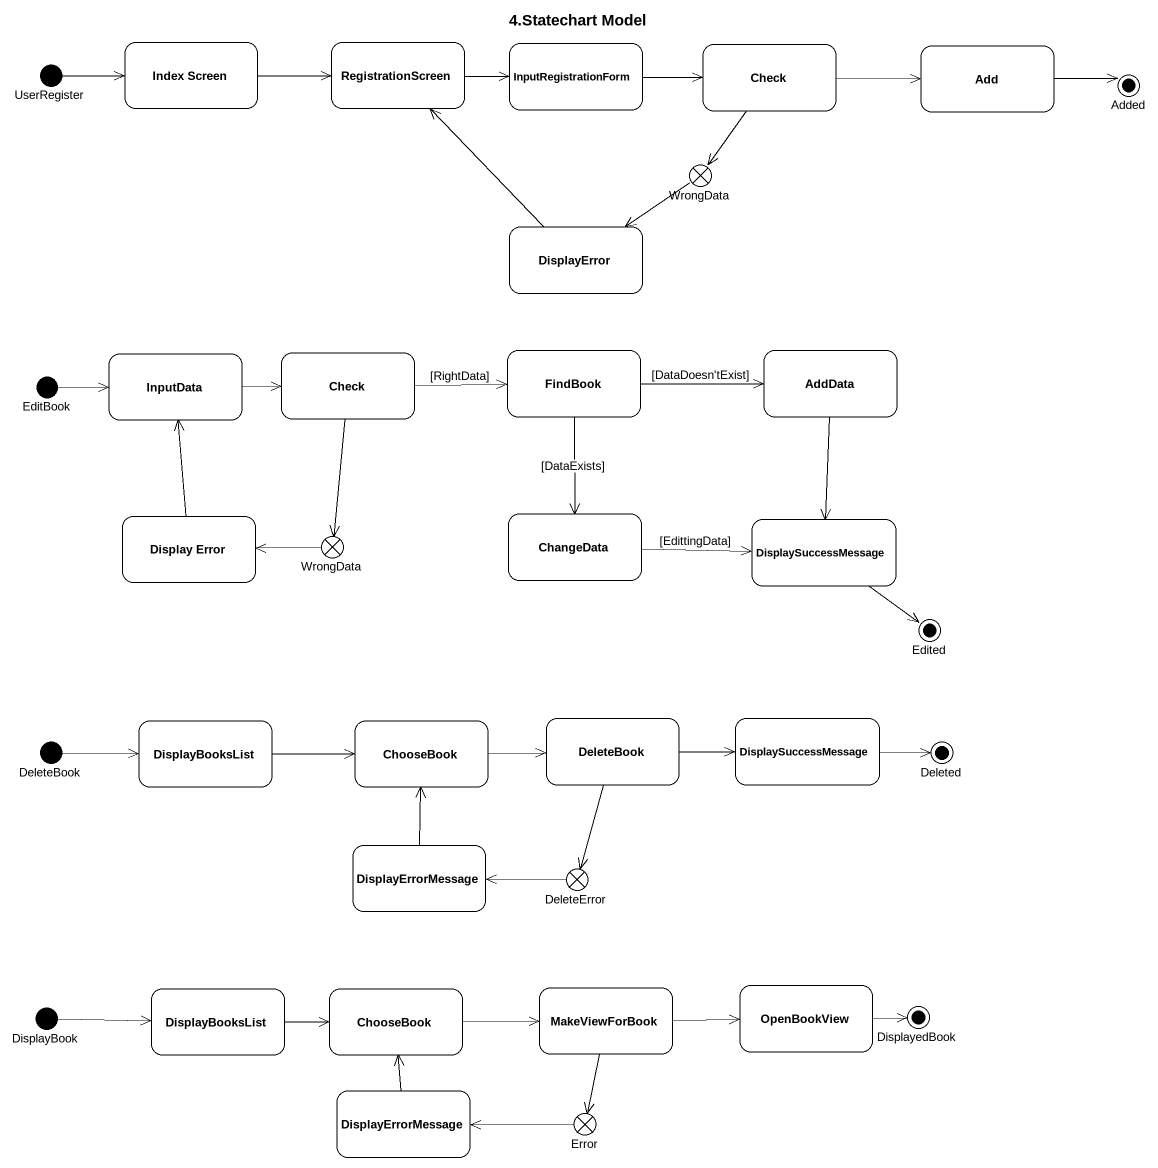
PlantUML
@startuml
title 4.Statechart Model
hide empty description
state "Index Screen" as Index_Screen
state RegistrationScreen
state InputRegistrationForm
state Check
state Add
state UserRegister <<start>>
state Added <<end>>
state WrongData <<choice>>
state DisplayError
state InputData
state "Check" as Check_2
state FindBook
state AddData
state EditBook <<start>>
state "Display Error" as Display_Error
state "WrongData" as WrongData_2 <<choice>>
state ChangeData
state DisplaySuccessMessage
state Edited <<end>>
state DeleteBook <<start>>
state DisplayBooksList
state ChooseBook
state "DeleteBook" as DeleteBook_2
state "DisplaySuccessMessage" as DisplaySuccessMessage_2
state Deleted <<end>>
state DisplayErrorMessage
state DeleteError <<choice>>
state DisplayBook <<start>>
state "DisplayBooksList" as DisplayBooksList_2
state "ChooseBook" as ChooseBook_2
state MakeViewForBook
state OpenBookView
state DisplayedBook <<end>>
state "DisplayErrorMessage" as DisplayErrorMessage_2
state Error <<choice>>
Index_Screen -right-> RegistrationScreen
RegistrationScreen -right-> InputRegistrationForm
InputRegistrationForm -right-> Check
Check -right-> Add
Check --> WrongData
Add -right-> Added
UserRegister -right-> Index_Screen
WrongData --> DisplayError
DisplayError -up-> RegistrationScreen
InputData -right-> Check_2
Check_2 -right-> FindBook : [RightData]
Check_2 --> WrongData_2
FindBook -right-> AddData : [DataDoesn'tExist]
FindBook --> ChangeData : [DataExists]
AddData --> DisplaySuccessMessage
EditBook -right-> InputData
Display_Error -up-> InputData
WrongData_2 -left-> Display_Error
ChangeData -right-> DisplaySuccessMessage : [EdittingData]
DisplaySuccessMessage --> Edited
DeleteBook -right-> DisplayBooksList
DisplayBooksList -right-> ChooseBook
ChooseBook -right-> DeleteBook_2
DeleteBook_2 -right-> DisplaySuccessMessage_2
DeleteBook_2 --> DeleteError
DisplaySuccessMessage_2 -right-> Deleted
DisplayErrorMessage -up-> ChooseBook
DeleteError -left-> DisplayErrorMessage
DisplayBook -right-> DisplayBooksList_2
DisplayBooksList_2 -right-> ChooseBook_2
ChooseBook_2 -right-> MakeViewForBook
MakeViewForBook -right-> OpenBookView
MakeViewForBook --> Error
OpenBookView -right-> DisplayedBook
DisplayErrorMessage_2 -up-> ChooseBook_2
Error -left-> DisplayErrorMessage_2
@enduml
